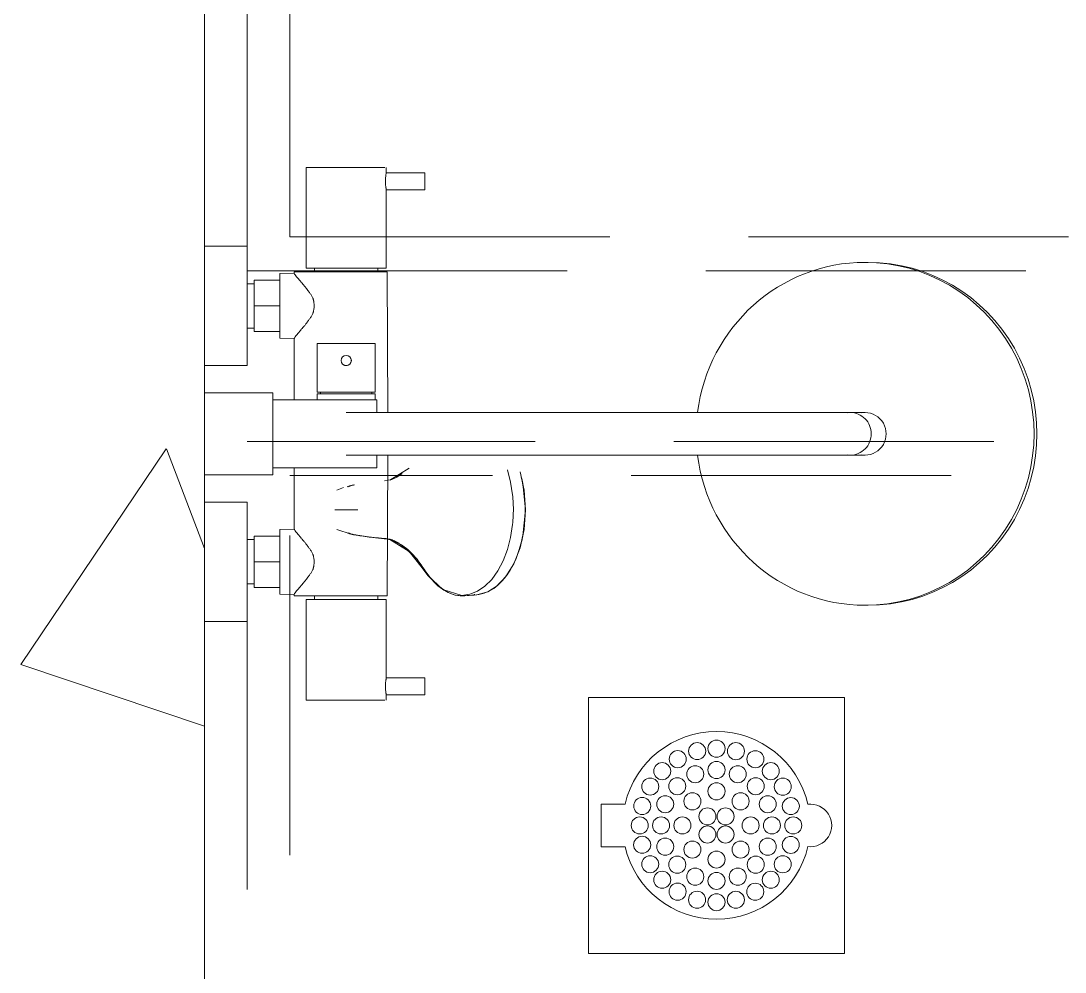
# Model space of a CAD drawing. Header units: millimetres. Extents: x -1834842 to 700335, y -490313101 to 518363.
# Drawn here: x -1241680 to -1241068, y 222058 to 222616 of the extents above; entities that cross this region are included whole.
import ezdxf

# ---------------------------------------------------------------- set-up
doc = ezdxf.new("R2010")
doc.units = ezdxf.units.MM
doc.header["$LTSCALE"] = 0.5
doc.linetypes.add('IDA - Hidden 065', pattern=[537.5, 375, -162.5])
doc.layers.add('0-1', color=8, linetype='Continuous', lineweight=5)
doc.layers.add('A_--------_E-', color=7, linetype='Continuous', lineweight=9)
doc.layers.add('0-LOWER ROOF', color=7, linetype='Continuous')
for name, color, linetype, lineweight, true_color in [('A-_DETA----_E-2', 6, 'IDA - Hidden 065', 9, 0xff00ff), ('A-_FLOR----_E', 6, 'Continuous', 9, 0xff00ff), ('A-_WALL----_H-2', 9, 'Continuous', 9, 0x808080), ('A-_WALLPRTN_E-1', 6, 'Continuous', 18, 0xff00ff), ('M-_SANIFIXR_E', 6, 'Continuous', 9, 0xff00ff)]:
    doc.layers.add(name, color=color, linetype=linetype, lineweight=lineweight, true_color=true_color)

# ---------------------------------------------------------------- blocks, each defined once
blk = doc.blocks.new('1599_DB_A_BLK3_1STGD_R21_rvt-2-BLK 2 LOWER ROOF PLAN')
at = {"layer": 'A-_DETA----_E-2', "color": 8}
for p, q in [((-167786.37, -128652.37), (-167786.37, -127852.37)), ((-167761.37, -128632.37), (-167761.37, -127872.37)), ((-167761.37, -128632.37), (-166836.37, -128632.37)), ((-167786.37, -128652.37), (-166811.37, -128652.37)), ((-166811.37, -128752.37), (-167786.37, -128752.37)), ((-167786.37, -129552.37), (-167786.37, -128752.37)), ((-166836.37, -128772.37), (-167761.37, -128772.37)), ((-167761.37, -129532.37), (-167761.37, -128772.37))]:
    blk.add_line(p, q, dxfattribs=at)
at = {"layer": 'A-_FLOR----_E', "color": 8}
blk.add_line((-167811.37, -124302.37), (-167811.37, -129552.37), dxfattribs=at)
at = {"layer": 'A-_WALL----_H-2', "color": 8}
for p, q in [((-167833.8, -128756.68), (-167919.02, -128883.03)), ((-167833.79, -128756.68), (-167811.37, -128815.09)), ((-167919.04, -128883.03), (-167811.37, -128919.15))]:
    blk.add_line(p, q, dxfattribs=at)
at = {"layer": 'A-_WALLPRTN_E-1', "color": 8}
blk.add_line((-167811.37, -126542.37), (-167811.37, -129552.37), dxfattribs=at)
at = {"layer": 'A_--------_E-', "color": 8}
for p, q in [((-167728.37, -128591.87), (-167751.87, -128591.87)), ((-167751.87, -128591.87), (-167751.87, -128650.87)), ((-167705.67, -128591.87), (-167728.37, -128591.87)), ((-167704.87, -128594.87), (-167704.87, -128591.87)), ((-167682.37, -128594.87), (-167704.87, -128594.87)), ((-167682.37, -128595.04), (-167682.37, -128594.87)), ((-167682.37, -128594.87), (-167682.37, -128595.04)), ((-167682.37, -128595.04), (-167682.37, -128594.87)), ((-167682.37, -128594.87), (-167682.37, -128604.87)), ((-167704.87, -128650.87), (-167704.87, -128604.87)), ((-167704.87, -128604.87), (-167682.37, -128604.87)), ((-167682.37, -128604.87), (-167682.37, -128604.7)), ((-167682.37, -128604.87), (-167682.37, -128604.7)), ((-167682.37, -128604.7), (-167682.37, -128604.87)), ((-167786.37, -128637.87), (-167811.37, -128637.87)), ((-167811.37, -128637.87), (-167811.37, -128707.87)), ((-167786.37, -128707.87), (-167786.37, -128637.87)), ((-167422.52, -128647.37), (-167424.25, -128647.37)), ((-167758.87, -128653.66), (-167767.37, -128653.87)), ((-167767.37, -128653.87), (-167767.37, -128691.87)), ((-167758.87, -128652.87), (-167758.87, -128653.66)), ((-167751.87, -128650.87), (-167728.37, -128650.87)), ((-167746.87, -128650.87), (-167746.87, -128652.87)), ((-167728.37, -128650.87), (-167704.87, -128650.87)), ((-167704.37, -128652.87), (-167728.37, -128652.87)), ((-167709.87, -128652.87), (-167709.87, -128650.87)), ((-167704.07, -128735.37), (-167704.37, -128652.87)), ((-167782.37, -128659.87), (-167786.37, -128659.87)), ((-167782.37, -128672.87), (-167782.37, -128657.87)), ((-167782.37, -128657.87), (-167767.37, -128657.87)), ((-167767.37, -128672.87), (-167782.37, -128672.87)), ((-167782.37, -128687.87), (-167782.37, -128672.87)), ((-167786.37, -128685.87), (-167782.37, -128685.87)), ((-167767.37, -128687.87), (-167782.37, -128687.87)), ((-167767.37, -128691.87), (-167758.87, -128692.09)), ((-167758.87, -128692.09), (-167758.87, -128728.01)), ((-167728.37, -128694.87), (-167745.37, -128694.87)), ((-167745.37, -128694.87), (-167745.37, -128723.37)), ((-167711.37, -128694.87), (-167728.37, -128694.87)), ((-167711.37, -128723.37), (-167711.37, -128694.87)), ((-167811.37, -128707.87), (-167786.37, -128707.87)), ((-167771.37, -128723.87), (-167811.37, -128723.87)), ((-167811.37, -128723.87), (-167811.37, -128771.87)), ((-167771.37, -128771.87), (-167771.37, -128723.87)), ((-167710.37, -128727.87), (-167771.37, -128727.87)), ((-167745.37, -128723.37), (-167728.37, -128723.37)), ((-167728.37, -128724.37), (-167745.37, -128724.37)), ((-167745.37, -128724.37), (-167745.37, -128727.87)), ((-167743.37, -128723.37), (-167743.37, -128724.37)), ((-167728.37, -128723.37), (-167711.37, -128723.37)), ((-167711.37, -128724.37), (-167728.37, -128724.37)), ((-167713.37, -128724.37), (-167713.37, -128723.37)), ((-167711.37, -128727.87), (-167711.37, -128724.37)), ((-167710.37, -128735.27), (-167710.37, -128727.87)), ((-167728.37, -128735.37), (-167728.31, -128735.37)), ((-167728.31, -128735.37), (-167728.37, -128735.37)), ((-167728.31, -128735.37), (-167728.17, -128735.37)), ((-167728.17, -128735.37), (-167728.31, -128735.37)), ((-167728.17, -128735.37), (-167727.94, -128735.37)), ((-167727.94, -128735.37), (-167728.17, -128735.37)), ((-167727.94, -128735.37), (-167727.64, -128735.37)), ((-167727.64, -128735.37), (-167727.27, -128735.37)), ((-167727.27, -128735.37), (-167726.81, -128735.37)), ((-167726.81, -128735.37), (-167726.27, -128735.37)), ((-167726.27, -128735.37), (-167725.66, -128735.37)), ((-167725.66, -128735.37), (-167724.97, -128735.37)), ((-167724.97, -128735.37), (-167724.21, -128735.37)), ((-167724.21, -128735.37), (-167723.38, -128735.37)), ((-167723.38, -128735.37), (-167722.47, -128735.37)), ((-167722.47, -128735.37), (-167721.49, -128735.37)), ((-167721.49, -128735.37), (-167720.45, -128735.37)), ((-167720.45, -128735.37), (-167719.33, -128735.37)), ((-167719.33, -128735.37), (-167718.15, -128735.37)), ((-167718.15, -128735.37), (-167716.91, -128735.37)), ((-167716.91, -128735.37), (-167715.6, -128735.37)), ((-167715.6, -128735.37), (-167714.24, -128735.37)), ((-167714.24, -128735.37), (-167712.82, -128735.37)), ((-167712.82, -128735.37), (-167711.34, -128735.37)), ((-167711.34, -128735.37), (-167709.81, -128735.37)), ((-167709.81, -128735.37), (-167708.23, -128735.37)), ((-167708.23, -128735.37), (-167706.6, -128735.37)), ((-167706.6, -128735.37), (-167704.93, -128735.37)), ((-167704.93, -128735.37), (-167703.22, -128735.37)), ((-167703.22, -128735.37), (-167701.46, -128735.37)), ((-167701.46, -128735.37), (-167699.67, -128735.37)), ((-167699.67, -128735.37), (-167697.84, -128735.37)), ((-167697.84, -128735.37), (-167695.99, -128735.37)), ((-167695.99, -128735.37), (-167694.1, -128735.37)), ((-167694.1, -128735.37), (-167692.19, -128735.37)), ((-167692.19, -128735.37), (-167690.26, -128735.37)), ((-167690.26, -128735.37), (-167688.31, -128735.37)), ((-167688.31, -128735.37), (-167686.34, -128735.37)), ((-167686.34, -128735.37), (-167684.36, -128735.37)), ((-167684.36, -128735.37), (-167682.37, -128735.37)), ((-167682.37, -128735.37), (-167680.37, -128735.37)), ((-167680.37, -128735.37), (-167678.37, -128735.37)), ((-167678.37, -128735.37), (-167482.37, -128735.37)), ((-167482.37, -128735.37), (-167482.05, -128735.37)), ((-167482.05, -128735.37), (-167480.01, -128735.37)), ((-167480.01, -128735.37), (-167477.98, -128735.37)), ((-167477.98, -128735.37), (-167475.95, -128735.37)), ((-167475.95, -128735.37), (-167473.94, -128735.37)), ((-167473.94, -128735.37), (-167471.93, -128735.37)), ((-167471.93, -128735.37), (-167469.95, -128735.37)), ((-167469.95, -128735.37), (-167467.98, -128735.37)), ((-167467.98, -128735.37), (-167466.04, -128735.37)), ((-167466.04, -128735.37), (-167464.12, -128735.37)), ((-167464.12, -128735.37), (-167462.23, -128735.37)), ((-167462.23, -128735.37), (-167460.38, -128735.37)), ((-167460.38, -128735.37), (-167458.56, -128735.37)), ((-167458.56, -128735.37), (-167456.78, -128735.37)), ((-167456.78, -128735.37), (-167455.03, -128735.37)), ((-167455.03, -128735.37), (-167453.34, -128735.37)), ((-167453.34, -128735.37), (-167451.69, -128735.37)), ((-167451.69, -128735.37), (-167450.08, -128735.37)), ((-167450.08, -128735.37), (-167448.53, -128735.37)), ((-167448.53, -128735.37), (-167447.04, -128735.37)), ((-167447.04, -128735.37), (-167445.6, -128735.37)), ((-167445.6, -128735.37), (-167444.22, -128735.37)), ((-167444.22, -128735.37), (-167442.9, -128735.37)), ((-167442.9, -128735.37), (-167441.64, -128735.37)), ((-167441.64, -128735.37), (-167440.45, -128735.37)), ((-167440.45, -128735.37), (-167439.32, -128735.37)), ((-167439.32, -128735.37), (-167438.27, -128735.37)), ((-167438.27, -128735.37), (-167437.28, -128735.37)), ((-167437.28, -128735.37), (-167436.37, -128735.37)), ((-167436.37, -128735.37), (-167435.53, -128735.37)), ((-167435.53, -128735.37), (-167434.77, -128735.37)), ((-167434.77, -128735.37), (-167434.08, -128735.37)), ((-167434.08, -128735.37), (-167433.47, -128735.37)), ((-167433.47, -128735.37), (-167432.93, -128735.37)), ((-167432.93, -128735.37), (-167424.25, -128735.37)), ((-167728.37, -128760.37), (-167728.33, -128760.37)), ((-167728.33, -128760.37), (-167728.21, -128760.37)), ((-167728.21, -128760.37), (-167728.01, -128760.37)), ((-167728.01, -128760.37), (-167727.73, -128760.37)), ((-167727.73, -128760.37), (-167727.38, -128760.37)), ((-167727.38, -128760.37), (-167726.94, -128760.37)), ((-167726.94, -128760.37), (-167726.42, -128760.37)), ((-167726.42, -128760.37), (-167725.83, -128760.37)), ((-167725.83, -128760.37), (-167725.17, -128760.37)), ((-167725.17, -128760.37), (-167724.42, -128760.37)), ((-167724.42, -128760.37), (-167723.61, -128760.37)), ((-167723.61, -128760.37), (-167722.72, -128760.37)), ((-167722.72, -128760.37), (-167721.76, -128760.37)), ((-167721.76, -128760.37), (-167720.73, -128760.37)), ((-167720.73, -128760.37), (-167719.64, -128760.37)), ((-167719.64, -128760.37), (-167718.48, -128760.37)), ((-167718.48, -128760.37), (-167717.25, -128760.37)), ((-167717.25, -128760.37), (-167715.96, -128760.37)), ((-167715.96, -128760.37), (-167714.61, -128760.37)), ((-167714.61, -128760.37), (-167713.21, -128760.37)), ((-167713.21, -128760.37), (-167711.75, -128760.37)), ((-167711.75, -128760.37), (-167710.23, -128760.37)), ((-167710.37, -128767.87), (-167710.37, -128760.47)), ((-167710.23, -128760.37), (-167708.66, -128760.37)), ((-167708.66, -128760.37), (-167707.05, -128760.37)), ((-167707.05, -128760.37), (-167705.39, -128760.37)), ((-167705.39, -128760.37), (-167703.68, -128760.37)), ((-167704.07, -128760.37), (-167704.37, -128842.87)), ((-167703.68, -128760.37), (-167701.94, -128760.37)), ((-167701.94, -128760.37), (-167700.16, -128760.37)), ((-167700.16, -128760.37), (-167698.34, -128760.37)), ((-167698.34, -128760.37), (-167696.49, -128760.37)), ((-167696.49, -128760.37), (-167694.61, -128760.37)), ((-167694.61, -128760.37), (-167692.71, -128760.37)), ((-167692.71, -128760.37), (-167690.78, -128760.37)), ((-167690.78, -128760.37), (-167688.83, -128760.37)), ((-167688.83, -128760.37), (-167686.87, -128760.37)), ((-167686.87, -128760.37), (-167684.89, -128760.37)), ((-167684.89, -128760.37), (-167682.91, -128760.37)), ((-167682.91, -128760.37), (-167680.91, -128760.37)), ((-167680.91, -128760.37), (-167678.91, -128760.37)), ((-167678.91, -128760.37), (-167678.37, -128760.37)), ((-167678.37, -128760.37), (-167482.37, -128760.37)), ((-167482.37, -128760.37), (-167480.33, -128760.37)), ((-167480.33, -128760.37), (-167478.3, -128760.37)), ((-167478.3, -128760.37), (-167476.27, -128760.37)), ((-167476.27, -128760.37), (-167474.25, -128760.37)), ((-167474.25, -128760.37), (-167472.25, -128760.37)), ((-167472.25, -128760.37), (-167470.26, -128760.37)), ((-167470.26, -128760.37), (-167468.29, -128760.37)), ((-167468.29, -128760.37), (-167466.34, -128760.37)), ((-167466.34, -128760.37), (-167464.42, -128760.37)), ((-167464.42, -128760.37), (-167462.53, -128760.37)), ((-167462.53, -128760.37), (-167460.67, -128760.37)), ((-167460.67, -128760.37), (-167458.84, -128760.37)), ((-167458.84, -128760.37), (-167457.05, -128760.37)), ((-167457.05, -128760.37), (-167455.31, -128760.37)), ((-167455.31, -128760.37), (-167453.6, -128760.37)), ((-167453.6, -128760.37), (-167451.94, -128760.37)), ((-167451.94, -128760.37), (-167450.33, -128760.37)), ((-167450.33, -128760.37), (-167448.77, -128760.37)), ((-167448.77, -128760.37), (-167447.27, -128760.37)), ((-167447.27, -128760.37), (-167445.82, -128760.37)), ((-167445.82, -128760.37), (-167444.43, -128760.37)), ((-167444.43, -128760.37), (-167443.1, -128760.37)), ((-167443.1, -128760.37), (-167441.83, -128760.37)), ((-167441.83, -128760.37), (-167440.63, -128760.37)), ((-167440.63, -128760.37), (-167439.5, -128760.37)), ((-167439.5, -128760.37), (-167438.43, -128760.37)), ((-167438.43, -128760.37), (-167437.43, -128760.37)), ((-167437.43, -128760.37), (-167436.51, -128760.37)), ((-167436.51, -128760.37), (-167435.66, -128760.37)), ((-167435.66, -128760.37), (-167434.88, -128760.37)), ((-167434.88, -128760.37), (-167434.18, -128760.37)), ((-167434.18, -128760.37), (-167433.56, -128760.37)), ((-167433.56, -128760.37), (-167433.01, -128760.37)), ((-167433.01, -128760.37), (-167432.93, -128760.37)), ((-167432.93, -128760.37), (-167424.25, -128760.37)), ((-167811.37, -128771.87), (-167771.37, -128771.87)), ((-167771.37, -128767.87), (-167710.37, -128767.87)), ((-167758.87, -128803.66), (-167758.87, -128767.73)), ((-167702.78, -128774.99), (-167691.54, -128767.94)), ((-167695.57, -128771.2), (-167698.76, -128773.23)), ((-167633.91, -128769.02), (-167632.06, -128776.15)), ((-167626.45, -128770.13), (-167624.1, -128780.87)), ((-167727.81, -128778.84), (-167726.38, -128778.31)), ((-167726.38, -128778.31), (-167724.16, -128777.76)), ((-167701.57, -128774.56), (-167705.97, -128775.5)), ((-167698.76, -128773.23), (-167701.57, -128774.56)), ((-167632.06, -128776.15), (-167630.89, -128783.67)), ((-167625.46, -128773.97), (-167624.79, -128777.02)), ((-167624.79, -128777.02), (-167623.32, -128792.37)), ((-167733.95, -128780.81), (-167730.02, -128779.3)), ((-167624.1, -128780.87), (-167623.29, -128792.37)), ((-167811.37, -128857.87), (-167811.37, -128787.87)), ((-167811.37, -128787.87), (-167786.37, -128787.87)), ((-167786.37, -128787.87), (-167786.37, -128857.87)), ((-167730.18, -128792.37), (-167734.95, -128792.37)), ((-167721.62, -128792.37), (-167730.18, -128792.37)), ((-167721.48, -128792.37), (-167721.62, -128792.37)), ((-167623.32, -128792.37), (-167624.79, -128807.73)), ((-167623.29, -128792.37), (-167624.1, -128803.88)), ((-167630.89, -128801.08), (-167632.06, -128808.6)), ((-167767.37, -128807.87), (-167782.37, -128807.87)), ((-167782.37, -128807.87), (-167782.37, -128822.87)), ((-167767.37, -128803.87), (-167758.87, -128803.66)), ((-167767.37, -128841.87), (-167767.37, -128803.87)), ((-167725.54, -128806.67), (-167733.95, -128803.93)), ((-167726.38, -128806.44), (-167727.81, -128805.91)), ((-167724.16, -128806.98), (-167726.38, -128806.44)), ((-167714.22, -128808.49), (-167725.54, -128806.67)), ((-167721.05, -128807.54), (-167724.16, -128806.98)), ((-167716.83, -128808.13), (-167721.05, -128807.54)), ((-167711.05, -128808.73), (-167716.83, -128808.13)), ((-167704.63, -128809.4), (-167714.22, -128808.49)), ((-167702.78, -128809.76), (-167711.05, -128808.73)), ((-167632.06, -128808.6), (-167633.91, -128815.73)), ((-167624.1, -128803.88), (-167626.45, -128814.62)), ((-167624.79, -128807.73), (-167625.46, -128810.78)), ((-167786.37, -128809.87), (-167782.37, -128809.87)), ((-167700.8, -128810.5), (-167704.63, -128809.4)), ((-167691.54, -128816.8), (-167702.78, -128809.76)), ((-167696.98, -128812.59), (-167700.8, -128810.5)), ((-167695.57, -128813.55), (-167696.98, -128812.59)), ((-167694.74, -128814.16), (-167695.57, -128813.55)), ((-167691.04, -128817.51), (-167694.74, -128814.16)), ((-167626.45, -128814.62), (-167630.12, -128823.99)), ((-167626.18, -128813.55), (-167629.03, -128821.51)), ((-167681.58, -128829.38), (-167691.54, -128816.8)), ((-167689.59, -128819.12), (-167691.04, -128817.51)), ((-167687.75, -128821.37), (-167689.59, -128819.12)), ((-167633.91, -128815.73), (-167636.41, -128822.3)), ((-167767.37, -128822.87), (-167782.37, -128822.87)), ((-167782.37, -128822.87), (-167782.37, -128837.87)), ((-167686.35, -128823.18), (-167687.75, -128821.37)), ((-167680.45, -128830.85), (-167686.35, -128823.18)), ((-167636.41, -128822.3), (-167639.49, -128828.16)), ((-167630.12, -128823.99), (-167634.77, -128831.53)), ((-167629.03, -128821.51), (-167631.15, -128825.81)), ((-167680.45, -128830.85), (-167681.58, -128829.38)), ((-167674.39, -128837.18), (-167680.45, -128830.85)), ((-167671.69, -128839.12), (-167680.45, -128830.85)), ((-167643.08, -128833.15), (-167647.1, -128837.17)), ((-167639.49, -128828.16), (-167643.08, -128833.15)), ((-167634.77, -128831.53), (-167639.97, -128837)), ((-167635.64, -128832.46), (-167639.52, -128836.42)), ((-167633.5, -128829.63), (-167635.64, -128832.46)), ((-167782.37, -128835.87), (-167786.37, -128835.87)), ((-167782.37, -128837.87), (-167767.37, -128837.87)), ((-167668.62, -128840.9), (-167674.39, -128837.18)), ((-167660.68, -128842.52), (-167671.69, -128839.12)), ((-167647.1, -128837.17), (-167651.44, -128840.11)), ((-167639.97, -128837), (-167645.47, -128840.51)), ((-167758.87, -128842.09), (-167767.37, -128841.87)), ((-167758.87, -128842.87), (-167758.87, -128842.09)), ((-167751.87, -128903.87), (-167751.87, -128844.87)), ((-167751.87, -128844.87), (-167728.37, -128844.87)), ((-167746.87, -128844.87), (-167746.87, -128842.87)), ((-167704.37, -128842.87), (-167728.37, -128842.87)), ((-167728.37, -128844.87), (-167704.87, -128844.87)), ((-167709.87, -128842.87), (-167709.87, -128844.87)), ((-167704.87, -128844.87), (-167704.87, -128890.87)), ((-167664.43, -128842.34), (-167668.62, -128840.9)), ((-167660.19, -128842.82), (-167664.43, -128842.34)), ((-167656, -128841.91), (-167660.68, -128842.52)), ((-167658.87, -128842.77), (-167660.19, -128842.82)), ((-167652.05, -128842.3), (-167659.54, -128842.81)), ((-167657.56, -128842.69), (-167658.87, -128842.77)), ((-167656.26, -128842.6), (-167657.56, -128842.69)), ((-167654.95, -128842.49), (-167656.26, -128842.6)), ((-167651.44, -128840.11), (-167656, -128841.91)), ((-167653.65, -128842.37), (-167654.95, -128842.49)), ((-167651.76, -128842.27), (-167652.05, -128842.3)), ((-167645.47, -128840.51), (-167651.76, -128842.27)), ((-167424.25, -128848.37), (-167422.52, -128848.37)), ((-167786.37, -128857.87), (-167811.37, -128857.87)), ((-167704.87, -128890.87), (-167682.37, -128890.87)), ((-167682.37, -128890.87), (-167682.37, -128891.04)), ((-167682.37, -128900.87), (-167682.37, -128890.87)), ((-167682.37, -128890.87), (-167682.37, -128891.04)), ((-167682.37, -128891.04), (-167682.37, -128890.87)), ((-167682.37, -128900.7), (-167682.37, -128900.87)), ((-167682.37, -128900.87), (-167682.37, -128900.7)), ((-167682.37, -128900.7), (-167682.37, -128900.87)), ((-167728.37, -128903.87), (-167751.87, -128903.87)), ((-167705.67, -128903.87), (-167728.37, -128903.87)), ((-167682.37, -128900.87), (-167704.87, -128900.87)), ((-167704.87, -128900.87), (-167704.87, -128903.87))]:
    blk.add_line(p, q, dxfattribs=at)
for start, end in [(90, 270), (270, 90)]:
    blk.add_arc((-167728.37, -128704.87), 3, start, end, dxfattribs=at)
for centre, major_axis, ratio, start_param, end_param in [((-167424.25, -128747.87), (0, -100.5), 0.984808, 3.141593, 4.586579), ((-167424.25, -128747.87), (0, -100.5), 0.984808, 0, 3.141593), ((-167422.52, -128747.87), (0, -100.5), 0.984808, 0, 3.141593), ((-167424.25, -128747.87), (0, -12.5), 0.984808, 3.141593, 3.29258), ((-167424.25, -128747.87), (0, -12.5), 0.984808, 0, 3.141593), ((-167424.25, -128747.87), (0, -100.5), 0.984808, 4.838199, 6.283185), ((-167424.25, -128747.87), (0, -12.5), 0.984808, 6.132198, 6.283185), ((-167653.65, -128792.37), (0, -49.99), 0.603332, 1.570796, 1.963495), ((-167653.65, -128792.37), (0, -49.99), 0.603332, 0, 1.570796)]:
    blk.add_ellipse(centre, major_axis=major_axis, ratio=ratio, start_param=start_param, end_param=end_param, dxfattribs=at)
for points, knots in [([(-167704.87, -128604.87), (-167704.87, -128604.87), (-167704.88, -128604.82), (-167704.93, -128604.6), (-167705, -128604.22), (-167705.09, -128603.72), (-167705.19, -128603.1), (-167705.28, -128602.39), (-167705.35, -128601.59), (-167705.4, -128600.68), (-167705.41, -128599.83), (-167705.4, -128599.11), (-167705.37, -128598.4), (-167705.3, -128597.54), (-167705.19, -128596.63), (-167705.07, -128595.88), (-167704.93, -128595.11), (-167704.87, -128594.88), (-167704.87, -128594.87)], [0, 0, 0, 0, 0.055556, 0.111111, 0.166667, 0.222222, 0.277778, 0.333333, 0.388889, 0.444444, 0.513889, 0.548611, 0.583333, 0.652778, 0.722222, 0.791667, 0.861111, 1, 1, 1, 1]), ([(-167758.87, -128653.66), (-167758.91, -128653.66), (-167758.84, -128653.86), (-167758.52, -128654.39), (-167758.28, -128654.76), (-167758.06, -128655.08), (-167757.81, -128655.42), (-167757.4, -128655.92), (-167756.81, -128656.61), (-167756.14, -128657.37), (-167755.64, -128657.95), (-167755.36, -128658.29), (-167755.15, -128658.55), (-167754.93, -128658.82), (-167754.63, -128659.18), (-167754.08, -128659.82), (-167753.41, -128660.58), (-167752.73, -128661.37), (-167752.23, -128661.99), (-167751.81, -128662.52), (-167751.53, -128662.91), (-167751.37, -128663.13), (-167751.25, -128663.3), (-167751.13, -128663.47), (-167750.97, -128663.7), (-167750.68, -128664.1), (-167750.24, -128664.68), (-167749.71, -128665.39), (-167749.02, -128666.36), (-167748.39, -128667.37), (-167747.96, -128668.3), (-167747.76, -128668.85), (-167747.63, -128669.27), (-167747.53, -128669.69), (-167747.41, -128670.28), (-167747.24, -128671.33), (-167747.15, -128672.89), (-167747.25, -128674.45), (-167747.42, -128675.5), (-167747.54, -128676.08), (-167747.65, -128676.51), (-167747.77, -128676.93), (-167747.97, -128677.47), (-167748.41, -128678.4), (-167749.04, -128679.42), (-167749.73, -128680.39), (-167750.26, -128681.1), (-167750.7, -128681.68), (-167750.99, -128682.08), (-167751.15, -128682.31), (-167751.27, -128682.48), (-167751.39, -128682.65), (-167751.55, -128682.87), (-167751.83, -128683.25), (-167752.25, -128683.79), (-167752.76, -128684.4), (-167753.44, -128685.2), (-167754.11, -128685.96), (-167754.65, -128686.6), (-167754.96, -128686.96), (-167755.17, -128687.22), (-167755.38, -128687.49), (-167755.67, -128687.83), (-167756.16, -128688.41), (-167756.84, -128689.18), (-167757.43, -128689.87), (-167757.83, -128690.36), (-167758.09, -128690.7), (-167758.3, -128691.01), (-167758.54, -128691.38), (-167758.85, -128691.89), (-167758.92, -128692.09), (-167758.87, -128692.09)], [-1, -1, -1, -1, -0.944444, -0.916667, -0.902778, -0.888889, -0.875, -0.861111, -0.833333, -0.805556, -0.791667, -0.784722, -0.777778, -0.770833, -0.763889, -0.75, -0.722222, -0.708333, -0.694444, -0.680556, -0.673611, -0.670139, -0.666667, -0.663194, -0.659722, -0.652778, -0.638889, -0.625, -0.611111, -0.583333, -0.569444, -0.5625, -0.555556, -0.548611, -0.541667, -0.527778, -0.5, -0.472222, -0.458333, -0.451389, -0.444444, -0.4375, -0.430556, -0.416667, -0.388889, -0.375, -0.361111, -0.347222, -0.340278, -0.336806, -0.333333, -0.329861, -0.326389, -0.319444, -0.305556, -0.291667, -0.277778, -0.25, -0.236111, -0.229167, -0.222222, -0.215278, -0.208333, -0.194444, -0.166667, -0.138889, -0.125, -0.111111, -0.097222, -0.083333, -0.055556, 0, 0, 0, 0]), ([(-167753.64, -128652.87), (-167754.74, -128652.87), (-167756.78, -128652.87), (-167758.87, -128652.87), (-167758.87, -128652.87)], [0.0618589, 0.0618589, 0.0618589, 0.0618589, 0.07922757, 0.09897424, 0.09897424, 0.09897424, 0.09897424]), ([(-167758.87, -128652.87), (-167758.87, -128652.87), (-167756.51, -128652.87), (-167752.67, -128652.87), (-167745.78, -128652.87), (-167734.46, -128652.87), (-167728.37, -128652.87)], [0, 0, 0, 0, 0.01974667, 0.04180364, 0.07040511, 0.09897424, 0.09897424, 0.09897424, 0.09897424]), ([(-167725.42, -128704.35), (-167725.38, -128704.57), (-167725.36, -128704.9), (-167725.39, -128705.25), (-167725.41, -128705.37), (-167725.42, -128705.4)], [0.4444444, 0.4444444, 0.4444444, 0.4444444, 0.5138889, 0.5486111, 0.5555556, 0.5555556, 0.5555556, 0.5555556]), ([(-167630.42, -128792.37), (-167630.42, -128790.62), (-167630.51, -128787.7), (-167630.76, -128784.81), (-167630.88, -128783.67)], [-1, -1, -1, -1, -0.4, 0, 0, 0, 0]), ([(-167630.88, -128801.08), (-167630.7, -128799.36), (-167630.48, -128796.47), (-167630.42, -128793.54), (-167630.42, -128792.37)], [-1, -1, -1, -1, -0.4, 0, 0, 0, 0]), ([(-167758.87, -128842.09), (-167758.91, -128842.09), (-167758.84, -128841.89), (-167758.52, -128841.36), (-167758.28, -128840.98), (-167758.06, -128840.67), (-167757.81, -128840.32), (-167757.4, -128839.83), (-167756.81, -128839.14), (-167756.14, -128838.38), (-167755.64, -128837.8), (-167755.36, -128837.46), (-167755.15, -128837.2), (-167754.93, -128836.93), (-167754.63, -128836.57), (-167754.08, -128835.93), (-167753.41, -128835.17), (-167752.73, -128834.38), (-167752.23, -128833.76), (-167751.81, -128833.23), (-167751.53, -128832.84), (-167751.37, -128832.62), (-167751.25, -128832.45), (-167751.13, -128832.28), (-167750.97, -128832.05), (-167750.68, -128831.65), (-167750.24, -128831.07), (-167749.71, -128830.36), (-167749.02, -128829.39), (-167748.39, -128828.37), (-167747.96, -128827.44), (-167747.76, -128826.9), (-167747.63, -128826.48), (-167747.53, -128826.05), (-167747.41, -128825.47), (-167747.24, -128824.42), (-167747.15, -128822.86), (-167747.25, -128821.3), (-167747.42, -128820.25), (-167747.54, -128819.66), (-167747.65, -128819.24), (-167747.77, -128818.82), (-167747.97, -128818.27), (-167748.41, -128817.34), (-167749.04, -128816.33), (-167749.73, -128815.36), (-167750.26, -128814.65), (-167750.7, -128814.07), (-167750.99, -128813.67), (-167751.15, -128813.44), (-167751.27, -128813.27), (-167751.39, -128813.1), (-167751.55, -128812.88), (-167751.83, -128812.49), (-167752.25, -128811.96), (-167752.76, -128811.34), (-167753.44, -128810.55), (-167754.11, -128809.79), (-167754.65, -128809.15), (-167754.96, -128808.79), (-167755.17, -128808.52), (-167755.38, -128808.26), (-167755.67, -128807.92), (-167756.16, -128807.34), (-167756.84, -128806.57), (-167757.43, -128805.88), (-167757.83, -128805.39), (-167758.09, -128805.04), (-167758.3, -128804.73), (-167758.54, -128804.37), (-167758.85, -128803.85), (-167758.92, -128803.66), (-167758.87, -128803.66)], [-1, -1, -1, -1, -0.944444, -0.916667, -0.902778, -0.888889, -0.875, -0.861111, -0.833333, -0.805556, -0.791667, -0.784722, -0.777778, -0.770833, -0.763889, -0.75, -0.722222, -0.708333, -0.694444, -0.680556, -0.673611, -0.670139, -0.666667, -0.663194, -0.659722, -0.652778, -0.638889, -0.625, -0.611111, -0.583333, -0.569444, -0.5625, -0.555556, -0.548611, -0.541667, -0.527778, -0.5, -0.472222, -0.458333, -0.451389, -0.444444, -0.4375, -0.430556, -0.416667, -0.388889, -0.375, -0.361111, -0.347222, -0.340278, -0.336806, -0.333333, -0.329861, -0.326389, -0.319444, -0.305556, -0.291667, -0.277778, -0.25, -0.236111, -0.229167, -0.222222, -0.215278, -0.208333, -0.194444, -0.166667, -0.138889, -0.125, -0.111111, -0.097222, -0.083333, -0.055556, 0, 0, 0, 0]), ([(-167727.11, -128805.91), (-167726.77, -128806.08), (-167725.81, -128806.44), (-167723.61, -128807), (-167720.54, -128807.58), (-167717.08, -128808.08), (-167713.58, -128808.51), (-167710.99, -128808.77), (-167708.63, -128808.99), (-167706.65, -128809.15), (-167704.5, -128809.3), (-167702.53, -128809.69), (-167700.83, -128810.29), (-167699.51, -128810.88), (-167698.13, -128811.61), (-167696.23, -128812.75), (-167693.77, -128814.5), (-167690.83, -128816.98), (-167688.06, -128819.83), (-167685.58, -128822.99), (-167683.31, -128826.4), (-167681.03, -128829.77), (-167678.64, -128832.75), (-167675.42, -128836.24), (-167671.23, -128839.69), (-167665.79, -128842.25), (-167662.06, -128842.82), (-167660.18, -128842.82)], [0, 0, 0, 0, 0.1, 0.2, 0.3, 0.4, 0.45, 0.5, 0.525, 0.55, 0.575, 0.6, 0.6125, 0.625, 0.6375, 0.65, 0.675, 0.7, 0.725, 0.75, 0.775, 0.8, 0.825, 0.85, 0.9, 0.95, 1, 1, 1, 1]), ([(-167753.64, -128842.87), (-167754.74, -128842.87), (-167756.78, -128842.87), (-167758.87, -128842.87), (-167758.87, -128842.87)], [0.0618589, 0.0618589, 0.0618589, 0.0618589, 0.07922757, 0.09897424, 0.09897424, 0.09897424, 0.09897424]), ([(-167758.87, -128842.87), (-167758.87, -128842.87), (-167756.51, -128842.87), (-167752.67, -128842.87), (-167745.78, -128842.87), (-167734.46, -128842.87), (-167728.37, -128842.87)], [0, 0, 0, 0, 0.01974667, 0.04180364, 0.07040511, 0.09897424, 0.09897424, 0.09897424, 0.09897424]), ([(-167660.19, -128842.82), (-167660.25, -128842.82), (-167660.38, -128842.76), (-167660.56, -128842.59), (-167660.63, -128842.51), (-167660.68, -128842.52)], [-0.9879218, -0.9879218, -0.9879218, -0.9879218, -0.75, -0.5, 0, 0, 0, 0]), ([(-167653.22, -128841.93), (-167653.22, -128842), (-167653.29, -128842.19), (-167653.57, -128842.43), (-167653.67, -128842.37), (-167653.65, -128842.37)], [-1, -1, -1, -1, -0.875, -0.625, 0, 0, 0, 0]), ([(-167704.87, -128890.87), (-167704.87, -128890.88), (-167704.88, -128890.93), (-167704.93, -128891.15), (-167705, -128891.53), (-167705.09, -128892.02), (-167705.19, -128892.64), (-167705.28, -128893.36), (-167705.35, -128894.15), (-167705.4, -128895.07), (-167705.41, -128895.91), (-167705.4, -128896.64), (-167705.37, -128897.34), (-167705.3, -128898.21), (-167705.19, -128899.11), (-167705.07, -128899.87), (-167704.93, -128900.63), (-167704.87, -128900.86), (-167704.87, -128900.87)], [0, 0, 0, 0, 0.055556, 0.111111, 0.166667, 0.222222, 0.277778, 0.333333, 0.388889, 0.444444, 0.513889, 0.548611, 0.583333, 0.652778, 0.722222, 0.791667, 0.861111, 1, 1, 1, 1])]:
    blk.add_open_spline(points, degree=3, knots=knots, dxfattribs=at)
for points in [[(-167758.74, -128652.87), (-167758.82, -128652.87), (-167758.87, -128652.87), (-167758.87, -128652.87)], [(-167758.87, -128652.87), (-167758.87, -128652.87), (-167758.82, -128652.87), (-167758.74, -128652.87)], [(-167728.37, -128707.87), (-167728.55, -128707.87), (-167728.91, -128707.84), (-167729.24, -128707.75), (-167729.4, -128707.69)], [(-167727.34, -128707.69), (-167727.67, -128707.81), (-167728.01, -128707.87), (-167728.37, -128707.87)], [(-167432.93, -128735.37), (-167433.49, -128735.37), (-167434.05, -128735.41), (-167434.6, -128735.49)], [(-167432.93, -128760.37), (-167431.33, -128760.37), (-167428.13, -128759.72), (-167424.06, -128756.94), (-167421.33, -128752.78), (-167420.38, -128747.87), (-167421.33, -128742.96), (-167424.06, -128738.81), (-167428.13, -128736.02), (-167431.33, -128735.37), (-167432.93, -128735.37)], [(-167434.6, -128760.26), (-167434.05, -128760.33), (-167433.49, -128760.37), (-167432.93, -128760.37)], [(-167723.47, -128777.74), (-167724.34, -128777.93), (-167725.81, -128778.3), (-167726.77, -128778.66), (-167727.11, -128778.84)], [(-167623.49, -128792.37), (-167623.47, -128792.37), (-167623.45, -128792.37), (-167623.44, -128792.37)], [(-167623.49, -128792.37), (-167623.47, -128792.37), (-167623.45, -128792.37), (-167623.44, -128792.37)], [(-167623.44, -128792.37), (-167623.42, -128792.37), (-167623.4, -128792.37), (-167623.38, -128792.37)], [(-167623.44, -128792.37), (-167623.42, -128792.37), (-167623.4, -128792.37), (-167623.38, -128792.37)], [(-167758.74, -128842.87), (-167758.82, -128842.87), (-167758.87, -128842.87), (-167758.87, -128842.87)], [(-167758.87, -128842.87), (-167758.87, -128842.87), (-167758.82, -128842.87), (-167758.74, -128842.87)]]:
    blk.add_open_spline(points, degree=3, dxfattribs=at)
at = {"layer": 'M-_SANIFIXR_E', "color": 8}
for p, q in [((-167586.37, -128902.37), (-167436.37, -128902.37)), ((-167586.37, -129052.37), (-167586.37, -128902.37)), ((-167436.37, -128902.37), (-167436.37, -129052.37)), ((-167578.87, -128964.87), (-167564.93, -128964.87)), ((-167578.87, -128989.87), (-167578.87, -128964.87)), ((-167564.93, -128989.87), (-167578.87, -128989.87)), ((-167436.37, -129052.37), (-167586.37, -129052.37))]:
    blk.add_line(p, q, dxfattribs=at)
for centre in [(-167522.7, -128933.82), (-167511.37, -128932.37), (-167499.98, -128933.84), (-167534.1, -128938.53), (-167488.59, -128938.57), (-167543.19, -128945.55), (-167523.81, -128947.35), (-167511.37, -128944.87), (-167498.93, -128947.35), (-167479.55, -128945.55), (-167550.18, -128954.59), (-167534.35, -128954.39), (-167488.39, -128954.39), (-167472.53, -128954.65), (-167511.37, -128957.37), (-167554.91, -128965.98), (-167541.4, -128964.94), (-167525.51, -128963.23), (-167497.23, -128963.23), (-167481.35, -128964.94), (-167467.82, -128966.04), (-167516.68, -128972.07), (-167506.07, -128972.07), (-167556.37, -128977.37), (-167543.87, -128977.37), (-167531.37, -128977.37), (-167491.37, -128977.37), (-167478.87, -128977.37), (-167466.37, -128977.37), (-167516.68, -128982.68), (-167506.07, -128982.68), (-167554.92, -128988.71), (-167541.4, -128989.81), (-167481.35, -128989.81), (-167467.84, -128988.77), (-167525.51, -128991.52), (-167511.37, -128997.37), (-167497.23, -128991.52), (-167550.21, -129000.1), (-167534.35, -129000.35), (-167488.39, -129000.35), (-167472.56, -129000.15), (-167543.19, -129009.19), (-167523.81, -129007.4), (-167498.93, -129007.4), (-167479.55, -129009.19), (-167511.37, -129009.87), (-167534.15, -129016.18), (-167522.76, -129020.91), (-167500.04, -129020.92), (-167488.64, -129016.21), (-167511.37, -129022.37)]:
    blk.add_circle(centre, 5, dxfattribs=at)
for centre, radius, start, end in [((-167511.37, -128977.37), 55, 13.04996, 166.86344), ((-167456.37, -128977.37), 12.5, 263.47502, 96.52498), ((-167511.37, -128977.37), 55, 193.13656, 346.95004)]:
    blk.add_arc(centre, radius, start, end, dxfattribs=at)
blk = doc.blocks.new('BLK2-LOWER ROOF')
at = {"layer": '0-1'}
blk.add_blockref('1599_DB_A_BLK3_1STGD_R21_rvt-2-BLK 2 LOWER ROOF PLAN', (89296.59, 0), dxfattribs=at)

msp = doc.modelspace()

# ---------------------------------------------------------------- block references
at = {"layer": '0-LOWER ROOF', "color": 6}
msp.add_blockref('BLK2-LOWER ROOF', (-1163057.11, 351121.73), dxfattribs=at)

doc.saveas('drawing.dxf')
